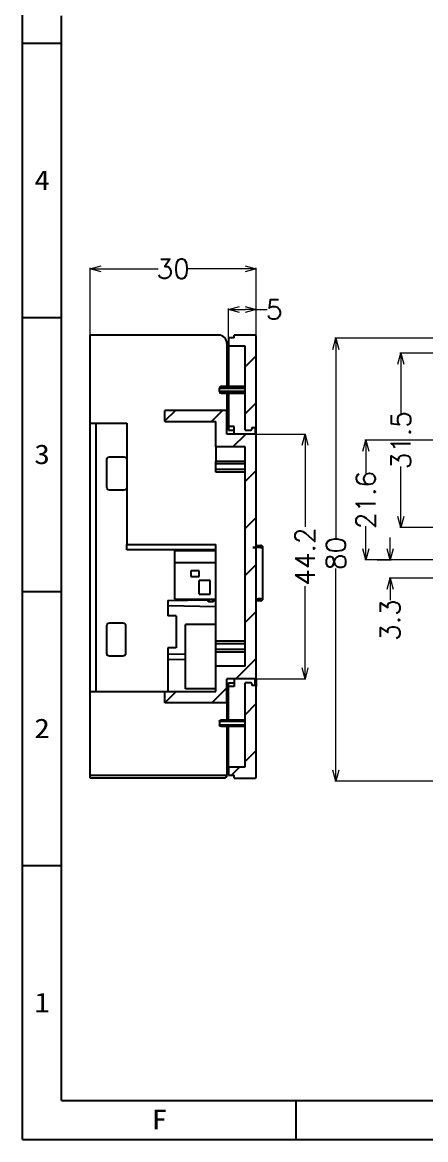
# Model space of a CAD drawing. Header units: millimetres. Extents: x 962 to 1853, y 401 to 821.
# Drawn here: x 962.4 to 1035.2, y 400.8 to 602.6 of the extents above; entities that cross this region are included whole.
import ezdxf
from ezdxf.enums import TextEntityAlignment as Align

# ---------------------------------------------------------------- set-up
doc = ezdxf.new("R2010")
doc.units = ezdxf.units.MM
for name, color, linetype, true_color in [('4', 7, 'Continuous', 0xffffff), ('5', 7, 'Continuous', 0xffffff), ('8', 7, 'Continuous', 0xffffff)]:
    doc.layers.add(name, color=color, linetype=linetype, true_color=true_color)
doc.styles.get("Standard").update_dxf_attribs({"font": 'txt', "bigfont": 'gbcbig.shx'})
doc.styles.add('TEXTSTYLE_0', font='txt', dxfattribs={"width": 0.8})
doc.dimstyles.get("Standard").update_dxf_attribs({"dimtxt": 3.5, "dimasz": 2, "dimexe": 0.18, "dimexo": 0.0625, "dimgap": 0.09, "dimtad": 0, "dimdsep": 46, "dimtxsty": 'Standard', "dimblk": 'OPEN30', "dimcen": 0.09, "dimclrd": 3, "dimclre": 3, "dimclrt": 6, "dimazin": 2, "dimtfac": 1, "dimtofl": 0, "dimtmove": 0, "dimatfit": 3, "dimldrblk": 'OPEN30', "dimfxl": 1, "dimtolj": 1, "dimtzin": 0, "dimlwd": 0, "dimlwe": 0, "dimarcsym": 0})

# ---------------------------------------------------------------- blocks, each defined once
blk = doc.blocks.new('_Open30')
at = {"color": 0, "linetype": 'ByBlock', "lineweight": -2}
for p, q in [((-1, 0.27), (0, 0)), ((0, 0), (-1, -0.27)), ((0, 0), (-1, 0))]:
    blk.add_line(p, q, dxfattribs=at)
blk = doc.blocks.new('*D112')
at = {"color": 3, "lineweight": 0}
for p, q in [((974.61, 546.17), (974.61, 558.23)), ((976.61, 558.05), (986.9, 558.05)), ((1002.61, 558.05), (992.33, 558.05)), ((1004.61, 545.97), (1004.61, 558.23))]:
    blk.add_line(p, q, dxfattribs=at)
at = {"layer": 'Defpoints', "color": 0}
for p in [(1004.61, 558.05), (974.61, 546.1), (1004.61, 545.9)]:
    blk.add_point(p, dxfattribs=at)
at = {"color": 3, "lineweight": 0, "xscale": 2, "yscale": 2, "zscale": 2, "rotation": 180}
blk.add_blockref('_Open30', (974.61, 558.05), dxfattribs=at)
at = {"color": 3, "lineweight": 0, "xscale": 2, "yscale": 2, "zscale": 2}
blk.add_blockref('_Open30', (1004.61, 558.05), dxfattribs=at)
at = {"color": 6, "insert": (989.61, 558.05), "char_height": 3.5, "attachment_point": 5}
blk.add_mtext('\\A1;30', dxfattribs=at)
blk = doc.blocks.new('*D113')
at = {"color": 3, "lineweight": 0}
for p, q in [((999.61, 545.67), (999.61, 550.88)), ((1001.61, 550.7), (1002.61, 550.7)), ((1004.61, 548.23), (1004.61, 550.88)), ((1004.61, 550.7), (1006.61, 550.7))]:
    blk.add_line(p, q, dxfattribs=at)
at = {"layer": 'Defpoints', "color": 0}
for p in [(1004.61, 550.7), (1004.61, 548.17), (999.61, 545.6)]:
    blk.add_point(p, dxfattribs=at)
at = {"color": 3, "lineweight": 0, "xscale": 2, "yscale": 2, "zscale": 2, "rotation": 180}
blk.add_blockref('_Open30', (999.61, 550.7), dxfattribs=at)
at = {"color": 3, "lineweight": 0, "xscale": 2, "yscale": 2, "zscale": 2}
blk.add_blockref('_Open30', (1004.61, 550.7), dxfattribs=at)
at = {"color": 6, "insert": (1007.87, 550.7), "char_height": 3.5, "attachment_point": 5}
blk.add_mtext('\\A1;5', dxfattribs=at)
blk = doc.blocks.new('*D114')
at = {"color": 3, "lineweight": 0}
for p, q in [((1004.16, 528.2), (1013.6, 528.2)), ((1013.42, 526.2), (1013.42, 511.44)), ((1013.42, 486), (1013.42, 500.76)), ((1003.36, 484), (1013.6, 484))]:
    blk.add_line(p, q, dxfattribs=at)
at = {"layer": 'Defpoints', "color": 0}
for p in [(1004.1, 528.2), (1003.3, 484), (1013.42, 484)]:
    blk.add_point(p, dxfattribs=at)
at = {"color": 3, "lineweight": 0, "xscale": 2, "yscale": 2, "zscale": 2}
for p, rotation in [((1013.42, 528.2), 90), ((1013.42, 484), 270)]:
    blk.add_blockref('_Open30', p, dxfattribs=dict(at, rotation=rotation))
at = {"color": 6, "insert": (1013.42, 506.1), "char_height": 3.5, "attachment_point": 5, "rotation": 90}
blk.add_mtext('\\A1;44.2', dxfattribs=at)
blk = doc.blocks.new('*D115')
at = {"color": 3, "lineweight": 0}
for p, q in [((1040.1, 545.51), (1018.83, 545.51)), ((1019.01, 543.51), (1019.01, 509.38)), ((1019.01, 467.51), (1019.01, 503.95)), ((1040.1, 465.51), (1018.83, 465.51))]:
    blk.add_line(p, q, dxfattribs=at)
at = {"layer": 'Defpoints', "color": 0}
for p in [(1040.17, 545.51), (1019.01, 465.51), (1040.17, 465.51)]:
    blk.add_point(p, dxfattribs=at)
at = {"color": 3, "lineweight": 0, "xscale": 2, "yscale": 2, "zscale": 2}
for p, rotation in [((1019.01, 545.51), 90), ((1019.01, 465.51), 270)]:
    blk.add_blockref('_Open30', p, dxfattribs=dict(at, rotation=rotation))
at = {"color": 6, "insert": (1019.01, 506.66), "char_height": 3.5, "attachment_point": 5, "rotation": 90}
blk.add_mtext('\\A1;80', dxfattribs=at)
blk = doc.blocks.new('*D119')
at = {"color": 3, "lineweight": 0}
for p, q in [((1045.11, 542.86), (1030.57, 542.86)), ((1030.75, 540.86), (1030.75, 531.87)), ((1030.75, 513.36), (1030.75, 522.36)), ((1045.11, 511.36), (1030.57, 511.36))]:
    blk.add_line(p, q, dxfattribs=at)
at = {"layer": 'Defpoints', "color": 0}
for p in [(1045.17, 542.86), (1030.75, 511.36), (1045.17, 511.36)]:
    blk.add_point(p, dxfattribs=at)
at = {"color": 3, "lineweight": 0, "xscale": 2, "yscale": 2, "zscale": 2}
for p, rotation in [((1030.75, 542.86), 90), ((1030.75, 511.36), 270)]:
    blk.add_blockref('_Open30', p, dxfattribs=dict(at, rotation=rotation))
at = {"color": 6, "insert": (1030.75, 527.11), "char_height": 3.5, "attachment_point": 5, "rotation": 90}
blk.add_mtext('\\A1;31.5', dxfattribs=at)
blk = doc.blocks.new('*D121')
at = {"color": 3, "lineweight": 0}
for p, q in [((1041.22, 527.11), (1024.22, 527.11)), ((1024.4, 525.11), (1024.4, 521.07)), ((1024.4, 507.51), (1024.4, 511.56)), ((1036.71, 505.51), (1024.22, 505.51))]:
    blk.add_line(p, q, dxfattribs=at)
at = {"layer": 'Defpoints', "color": 0}
for p in [(1041.28, 527.11), (1024.4, 505.51), (1036.77, 505.51)]:
    blk.add_point(p, dxfattribs=at)
at = {"color": 3, "lineweight": 0, "xscale": 2, "yscale": 2, "zscale": 2}
for p, rotation in [((1024.4, 527.11), 90), ((1024.4, 505.51), 270)]:
    blk.add_blockref('_Open30', p, dxfattribs=dict(at, rotation=rotation))
at = {"color": 6, "insert": (1024.4, 516.31), "char_height": 3.5, "attachment_point": 5, "rotation": 90}
blk.add_mtext('\\A1;21.6', dxfattribs=at)
blk = doc.blocks.new('*D125')
at = {"color": 3, "lineweight": 0}
for p, q in [((1028.78, 507.51), (1028.78, 509.51)), ((1026.47, 505.51), (1028.96, 505.51)), ((1040.12, 502.21), (1028.6, 502.21)), ((1028.78, 500.21), (1028.78, 498.21))]:
    blk.add_line(p, q, dxfattribs=at)
at = {"layer": 'Defpoints', "color": 0}
for p in [(1026.41, 505.51), (1028.78, 502.21), (1040.18, 502.21)]:
    blk.add_point(p, dxfattribs=at)
at = {"color": 3, "lineweight": 0, "xscale": 2, "yscale": 2, "zscale": 2}
for p, rotation in [((1028.78, 505.51), 270), ((1028.78, 502.21), 90)]:
    blk.add_blockref('_Open30', p, dxfattribs=dict(at, rotation=rotation))
at = {"color": 6, "insert": (1028.78, 494.62), "char_height": 3.5, "attachment_point": 5, "rotation": 90}
blk.add_mtext('\\A1;3.3', dxfattribs=at)
blk = doc.blocks.new('44aa')
at = {"color": 7, "linetype": 'Continuous'}
for p, q in [((-297, 0), (-297, 210.02)), ((-289.93, 7.07), (-289.93, 202.95)), ((-297, 198), (-289.93, 198)), ((-297, 148.5), (-289.93, 148.5)), ((-297, 99), (-289.93, 99)), ((-297, 49.5), (-289.93, 49.5)), ((-289.93, 7.07), (-7.07, 7.07)), ((-247.5, 0), (-247.5, 7.07)), ((-297, 0), (0, 0))]:
    blk.add_line(p, q, dxfattribs=at)
at = {"color": 2, "linetype": 'Continuous', "style": 'TEXTSTYLE_0'}
for s, width, p, p2 in [('4', 1.2, (-294.84, 171.51), (-292.01, 171.51)), ('3', 1.2, (-294.84, 122.01), (-292.01, 122.01)), ('2', 1.2, (-294.84, 72.51), (-292.01, 72.51)), ('1', 2.4, (-294.84, 23.01), (-292.01, 23.01)), ('F', 1.2, (-273.65, 1.86), (-270.82, 1.86))]:
    blk.add_text(s, height=3.54, dxfattribs=dict(at, width=width)).set_placement(p, p2, align=Align.FIT)
blk = doc.blocks.new('SUN_6HWZ35TKUHLG5E9ZFKZ2V2VAJLS')
blk.add_blockref('44aa', (0, 0))

msp = doc.modelspace()

# ---------------------------------------------------------------- linework, layer by layer
at = {"color": 7}
for p, q in [((1002.615, 540.339), (1004.615, 542.337)), ((1002.615, 531.858), (1004.615, 533.856)), ((988.115, 530.589), (990.031, 532.503)), ((996.518, 530.503), (998.52, 532.503)), ((1000.403, 525.903), (1002.705, 528.203)), ((1002.615, 519.631), (1004.615, 521.629)), ((1002.615, 511.15), (1004.615, 513.148)), ((1002.615, 502.669), (1004.615, 504.667)), ((1002.615, 494.188), (1004.615, 496.186)), ((1000.909, 484.003), (1004.615, 487.705)), ((996.604, 479.703), (999.315, 482.41)), ((988.115, 479.703), (990.117, 481.703)), ((1002.615, 477.539), (1004.615, 479.537)), ((1002.615, 469.058), (1004.615, 471.056)), ((1000.157, 466.603), (1001.658, 468.103))]:
    msp.add_line(p, q, dxfattribs=at)
at = {"layer": '4', "color": 251}
for p, q in [((989.915, 507.203), (997.315, 507.203)), ((989.915, 505.003), (989.915, 507.203)), ((1004.615, 508.11), (1005.422, 508.096)), ((1005.815, 498.509), (1005.815, 507.696)), ((989.915, 498.403), (989.915, 505.003)), ((989.915, 505.003), (997.315, 505.003)), ((992.815, 503.503), (992.815, 502.503)), ((994.315, 503.503), (992.815, 503.503)), ((992.815, 502.503), (994.315, 502.503)), ((994.315, 502.503), (994.315, 503.503)), ((996.315, 501.803), (994.315, 501.803)), ((994.315, 499.303), (994.315, 501.803)), ((996.315, 499.303), (996.315, 501.803)), ((994.315, 499.303), (996.315, 499.303)), ((989.915, 498.403), (997.315, 498.403)), ((996.315, 497.903), (996.315, 498.003)), ((996.315, 498.003), (996.515, 498.003)), ((996.515, 497.903), (996.315, 497.903)), ((996.515, 497.903), (996.515, 498.003)), ((1005.422, 498.109), (1004.615, 498.095))]:
    msp.add_line(p, q, dxfattribs=at)
at = {"layer": '4', "color": 251, "extrusion": (0, 0, -1)}
for centre, start, end in [((-996.315, 498.503), 270, 350.40593), ((-996.515, 498.503), 189.59407, 270)]:
    msp.add_arc(centre, 0.6, start, end, dxfattribs=at)
at = {"layer": '4', "color": 251}
for centre, start, end in [((996.315, 498.503), 191.53696, 270), ((996.515, 498.503), 270, 348.46304)]:
    msp.add_arc(centre, 0.5, start, end, dxfattribs=at)
for points, knots in [([(1005.815, 507.696), (1005.789, 507.697), (1005.776, 507.697), (1005.76, 507.697), (1005.741, 507.698), (1005.72, 507.698), (1005.697, 507.698), (1005.671, 507.699), (1005.642, 507.699), (1005.61, 507.7), (1005.576, 507.7), (1005.54, 507.701), (1005.5, 507.702), (1005.459, 507.702), (1005.414, 507.703), (1005.367, 507.704), (1005.318, 507.705), (1005.265, 507.706), (1005.211, 507.707), (1005.153, 507.708), (1005.094, 507.709), (1005.031, 507.71), (1004.966, 507.711), (1004.899, 507.712), (1004.829, 507.713), (1004.757, 507.714), (1004.682, 507.716), (1004.604, 507.717), (1004.524, 507.718), (1004.442, 507.72), (1004.357, 507.721), (1004.27, 507.723), (1004.18, 507.724), (1004.088, 507.726), (1004.025, 507.727), (1003.993, 507.727)], [0, 0, 0, 0, 0.1478667, 0.1744956, 0.2011246, 0.2277535, 0.2543825, 0.2810114, 0.3076404, 0.3342694, 0.3608984, 0.3875274, 0.4141564, 0.4407854, 0.4674145, 0.4940435, 0.5206726, 0.5473017, 0.5739308, 0.60056, 0.6271891, 0.6538183, 0.6804475, 0.7070767, 0.733706, 0.7603352, 0.7869645, 0.8135939, 0.8402232, 0.8668526, 0.893482, 0.9201115, 0.9467409, 0.9733705, 1, 1, 1, 1]), ([(1003.993, 507.727), (1004.025, 507.727), (1004.088, 507.726), (1004.18, 507.724), (1004.27, 507.723), (1004.357, 507.721), (1004.442, 507.72), (1004.524, 507.718), (1004.588, 507.717), (1004.624, 507.716), (1004.633, 507.716)], [0, 0, 0, 0, 0.1355809, 0.2711616, 0.4067421, 0.5423225, 0.6779027, 0.8134827, 0.9490627, 1, 1, 1, 1]), ([(1005.815, 507.696), (1005.814, 507.748), (1005.8, 507.822), (1005.753, 507.915), (1005.702, 507.978), (1005.64, 508.03), (1005.548, 508.079), (1005.473, 508.095), (1005.422, 508.096)], [0, 0, 0, 0, 0.2396965, 0.3685145, 0.5, 0.6314855, 0.7603035, 1, 1, 1, 1]), ([(1004.633, 498.489), (1004.649, 498.489), (1004.691, 498.49), (1004.757, 498.491), (1004.829, 498.492), (1004.899, 498.493), (1004.966, 498.494), (1005.031, 498.496), (1005.094, 498.497), (1005.153, 498.498), (1005.211, 498.499), (1005.265, 498.5), (1005.318, 498.5), (1005.367, 498.501), (1005.414, 498.502), (1005.459, 498.503), (1005.5, 498.503), (1005.54, 498.504), (1005.576, 498.505), (1005.61, 498.505), (1005.642, 498.506), (1005.671, 498.506), (1005.697, 498.507), (1005.72, 498.507), (1005.741, 498.507), (1005.76, 498.508), (1005.776, 498.508), (1005.789, 498.508), (1005.8, 498.508), (1005.805, 498.509), (1005.809, 498.509), (1005.814, 498.509)], [0, 0, 0, 0, 0.0207609, 0.0540154, 0.0872698, 0.1205242, 0.1537785, 0.1870328, 0.2202871, 0.2535414, 0.2867957, 0.3200499, 0.3533041, 0.3865582, 0.4198124, 0.4530665, 0.4863206, 0.5195747, 0.5528288, 0.5860829, 0.6193369, 0.652591, 0.685845, 0.719099, 0.752353, 0.785607, 0.818861, 0.852115, 0.8853689, 0.9186229, 1, 1, 1, 1]), ([(1005.422, 498.109), (1005.473, 498.111), (1005.548, 498.126), (1005.64, 498.175), (1005.702, 498.227), (1005.753, 498.29), (1005.8, 498.383), (1005.814, 498.458), (1005.815, 498.509)], [0, 0, 0, 0, 0.2396965, 0.3685145, 0.5, 0.6314855, 0.7603035, 1, 1, 1, 1])]:
    msp.add_open_spline(points, degree=3, knots=knots, dxfattribs=at)
at = {"layer": '5', "color": 23}
for p, q in [((1000.615, 545.603), (999.615, 545.603)), ((999.615, 545.603), (999.615, 544.103)), ((1004.415, 546.103), (1000.615, 546.103)), ((1000.615, 545.603), (1000.615, 546.103)), ((1004.615, 529.603), (1004.615, 545.903)), ((999.615, 544.103), (999.615, 536.803)), ((1002.615, 544.103), (999.615, 544.103)), ((1002.615, 528.903), (1002.615, 544.103)), ((1002.615, 536.803), (998.299, 536.803)), ((997.963, 536.503), (1002.615, 536.503)), ((997.963, 535.903), (997.963, 536.503)), ((1002.615, 535.903), (997.963, 535.903)), ((998.299, 535.603), (1002.615, 535.603)), ((999.615, 535.603), (999.615, 529.603)), ((999.615, 529.603), (999.615, 528.903)), ((1000.615, 529.603), (999.615, 529.603)), ((999.615, 528.903), (1000.615, 528.903)), ((1000.615, 528.203), (1000.615, 529.603)), ((1002.615, 528.903), (1003.615, 528.903)), ((1003.815, 529.403), (1003.815, 529.103)), ((1003.815, 529.403), (1004.415, 529.403)), ((1004.415, 529.403), (1004.415, 528.203)), ((1004.615, 528.203), (1004.615, 529.603)), ((999.615, 483.303), (1000.615, 483.303)), ((999.615, 482.603), (999.615, 483.303)), ((1000.615, 482.603), (999.615, 482.603)), ((999.615, 476.603), (999.615, 482.603)), ((1000.615, 484.003), (1000.615, 482.603)), ((1003.615, 483.303), (1002.615, 483.303)), ((1002.615, 468.103), (1002.615, 483.303)), ((1003.815, 483.103), (1003.815, 482.803)), ((1004.415, 482.803), (1003.815, 482.803)), ((1004.415, 482.803), (1004.415, 484.003)), ((1004.615, 484.003), (1004.615, 482.603)), ((1004.615, 466.303), (1004.615, 482.603)), ((1002.615, 476.303), (997.963, 476.303)), ((997.963, 476.303), (997.963, 475.703)), ((998.299, 476.603), (1002.615, 476.603)), ((997.963, 475.703), (1002.615, 475.703)), ((1002.615, 475.403), (998.299, 475.403)), ((999.615, 468.103), (999.615, 475.403)), ((999.615, 468.103), (1002.615, 468.103)), ((999.615, 468.103), (999.615, 466.603)), ((999.615, 466.603), (1000.615, 466.603)), ((1000.615, 466.103), (1000.615, 466.603)), ((1000.615, 466.103), (1004.415, 466.103))]:
    msp.add_line(p, q, dxfattribs=at)
for centre, start, end in [((1004.415, 545.903), 0, 90), ((1003.615, 529.103), 270, 0), ((1004.415, 529.603), 270, 0), ((1003.615, 483.103), 0, 90), ((1004.415, 482.603), 0, 90), ((1004.415, 466.303), 270, 0)]:
    msp.add_arc(centre, 0.2, start, end, dxfattribs=at)
for centre, major_axis, start_param, end_param in [((998.299, 536.503), (-0.336, 0), 4.712389, 6.2831853), ((998.299, 535.903), (0.336, 0), 3.1415927, 4.712389)]:
    msp.add_ellipse(centre, major_axis=major_axis, ratio=0.8924128, start_param=start_param, end_param=end_param, dxfattribs=at)
at = {"layer": '5', "color": 23, "extrusion": (0, 0, -1)}
for centre, major_axis, start_param, end_param in [((998.299, 476.303), (0.336, 0), 3.1415927, 4.712389), ((998.299, 475.703), (-0.336, 0), 4.712389, 6.2831853)]:
    msp.add_ellipse(centre, major_axis=major_axis, ratio=0.8924128, start_param=start_param, end_param=end_param, dxfattribs=at)
at = {"layer": '8', "color": 163}
for p, q in [((974.615, 530.203), (974.615, 546.103)), ((997.815, 546.103), (974.615, 546.103)), ((999.315, 544.603), (999.315, 536.803)), ((999.315, 535.603), (999.315, 532.503)), ((988.115, 530.503), (988.115, 532.503)), ((999.315, 532.503), (988.115, 532.503)), ((999.315, 528.203), (999.315, 532.503)), ((974.615, 530.203), (981.215, 530.203)), ((974.615, 481.703), (974.615, 530.202)), ((975.615, 530.202), (975.615, 481.703)), ((981.215, 530.203), (981.215, 508.303)), ((988.115, 530.503), (997.315, 530.503)), ((997.315, 525.903), (997.315, 530.503)), ((1004.615, 528.203), (999.315, 528.203)), ((1004.615, 484.003), (1004.615, 528.203)), ((1002.615, 525.903), (997.315, 525.903)), ((997.315, 525.903), (997.315, 523.353)), ((1002.615, 486.303), (1002.615, 525.903)), ((977.615, 518.603), (977.615, 523.603)), ((978.115, 524.103), (980.715, 524.103)), ((997.315, 523.353), (1002.615, 523.353)), ((997.315, 522.853), (997.315, 523.353)), ((997.315, 521.853), (997.315, 522.853)), ((1002.615, 522.853), (997.315, 522.853)), ((997.315, 521.353), (997.315, 521.853)), ((997.315, 521.853), (1002.615, 521.853)), ((1002.615, 521.353), (997.315, 521.353)), ((980.715, 518.103), (978.115, 518.103)), ((981.215, 508.303), (997.315, 508.303)), ((981.215, 507.303), (981.215, 508.303)), ((997.315, 507.303), (981.215, 507.303)), ((997.315, 490.853), (997.315, 508.303)), ((988.615, 498.145), (995.762, 498.27)), ((988.615, 498.145), (988.615, 497.26)), ((988.615, 497.26), (988.615, 495.403)), ((988.615, 497.26), (997.315, 497.108)), ((997.077, 498.293), (997.315, 498.297)), ((990.115, 495.403), (988.615, 495.403)), ((990.115, 495.403), (990.115, 489.603)), ((977.615, 488.603), (977.615, 493.603)), ((978.115, 494.103), (980.515, 494.103)), ((981.015, 493.603), (981.015, 488.603)), ((997.315, 493.803), (991.815, 493.803)), ((991.815, 482.203), (991.815, 493.803)), ((997.315, 490.853), (1002.615, 490.853)), ((997.315, 490.353), (997.315, 490.853)), ((1002.615, 490.353), (997.315, 490.353)), ((997.315, 489.353), (997.315, 490.353)), ((988.615, 489.603), (988.615, 488.445)), ((990.115, 489.603), (988.615, 489.603)), ((988.615, 488.445), (991.815, 488.501)), ((988.615, 488.445), (988.615, 487.56)), ((997.315, 488.853), (997.315, 489.353)), ((997.315, 489.353), (1002.615, 489.353)), ((997.315, 486.303), (997.315, 488.853)), ((1002.615, 488.853), (997.315, 488.853)), ((980.515, 488.103), (978.115, 488.103)), ((988.615, 487.56), (991.815, 487.504)), ((988.615, 487.56), (988.615, 481.703)), ((1002.615, 486.303), (997.315, 486.303)), ((997.315, 481.703), (997.315, 486.303)), ((1004.615, 484.003), (999.315, 484.003)), ((999.315, 479.703), (999.315, 484.003)), ((974.615, 481.703), (988.115, 481.703)), ((974.615, 466.603), (974.615, 481.703)), ((988.115, 479.703), (988.115, 481.703)), ((988.115, 481.703), (997.315, 481.703)), ((997.315, 482.203), (991.815, 482.203)), ((999.315, 479.703), (988.115, 479.703)), ((999.315, 479.703), (999.315, 476.602)), ((999.315, 475.403), (999.315, 466.603)), ((974.615, 466.103), (974.615, 466.603)), ((974.615, 466.603), (999.315, 466.603)), ((998.815, 466.103), (974.615, 466.103))]:
    msp.add_line(p, q, dxfattribs=at)
for centre, radius, start, end in [((997.815, 544.603), 1.5, 0, 90), ((998.815, 466.603), 0.5, 270, 0)]:
    msp.add_arc(centre, radius, start, end, dxfattribs=at)
at = {"layer": '8', "color": 163, "extrusion": (0, 0, -1)}
for centre, start, end in [((-978.115, 523.603), 0, 90), ((-980.715, 523.603), 90, 180), ((-978.115, 518.603), 270, 0), ((-980.715, 518.603), 180, 270), ((-978.115, 493.603), 0, 90), ((-980.515, 493.603), 90, 180), ((-978.115, 488.603), 270, 0), ((-980.515, 488.603), 180, 270)]:
    msp.add_arc(centre, 0.5, start, end, dxfattribs=at)

# ---------------------------------------------------------------- block references
msp.add_blockref('SUN_6HWZ35TKUHLG5E9ZFKZ2V2VAJLS', (1259.352, 400.79))

# ---------------------------------------------------------------- dimensions: what is measured, and where the dimension line sits
for base, p1, p2, picture, middle in [((1004.615, 558.052), (974.615, 546.103), (1004.615, 545.903), '*D112', (989.615, 558.052)), ((1004.615, 550.697), (999.615, 545.603), (1004.615, 548.171), '*D113', (1007.872, 550.697))]:
    dim = msp.add_linear_dim(base=base, p1=p1, p2=p2, dimstyle='Standard')
    dim.commit()
    dim.dimension.update_dxf_attribs({"geometry": picture, "text_midpoint": middle})
for base, p1, p2, picture, middle in [((1019.006, 465.513), (1040.165, 545.513), (1040.165, 465.513), '*D115', (1019.006, 506.664)), ((1028.781, 502.213), (1026.406, 505.513), (1040.185, 502.213), '*D125', (1028.781, 494.623))]:
    dim = msp.add_linear_dim(base=base, p1=p1, p2=p2, angle=90, dimstyle='Standard')
    dim.commit()
    dim.dimension.update_dxf_attribs({"geometry": picture, "text_midpoint": middle, "dimtype": 160})
for base, p1, p2, picture, middle in [((1030.749, 511.363), (1045.173, 542.863), (1045.173, 511.363), '*D119', (1030.749, 527.113)), ((1013.416, 484.003), (1004.096, 528.203), (1003.302, 484.003), '*D114', (1013.416, 506.103)), ((1024.396, 505.513), (1041.282, 527.113), (1036.768, 505.513), '*D121', (1024.396, 516.313))]:
    dim = msp.add_linear_dim(base=base, p1=p1, p2=p2, angle=90, dimstyle='Standard')
    dim.commit()
    dim.dimension.update_dxf_attribs({"geometry": picture, "text_midpoint": middle})

doc.saveas('drawing.dxf')
